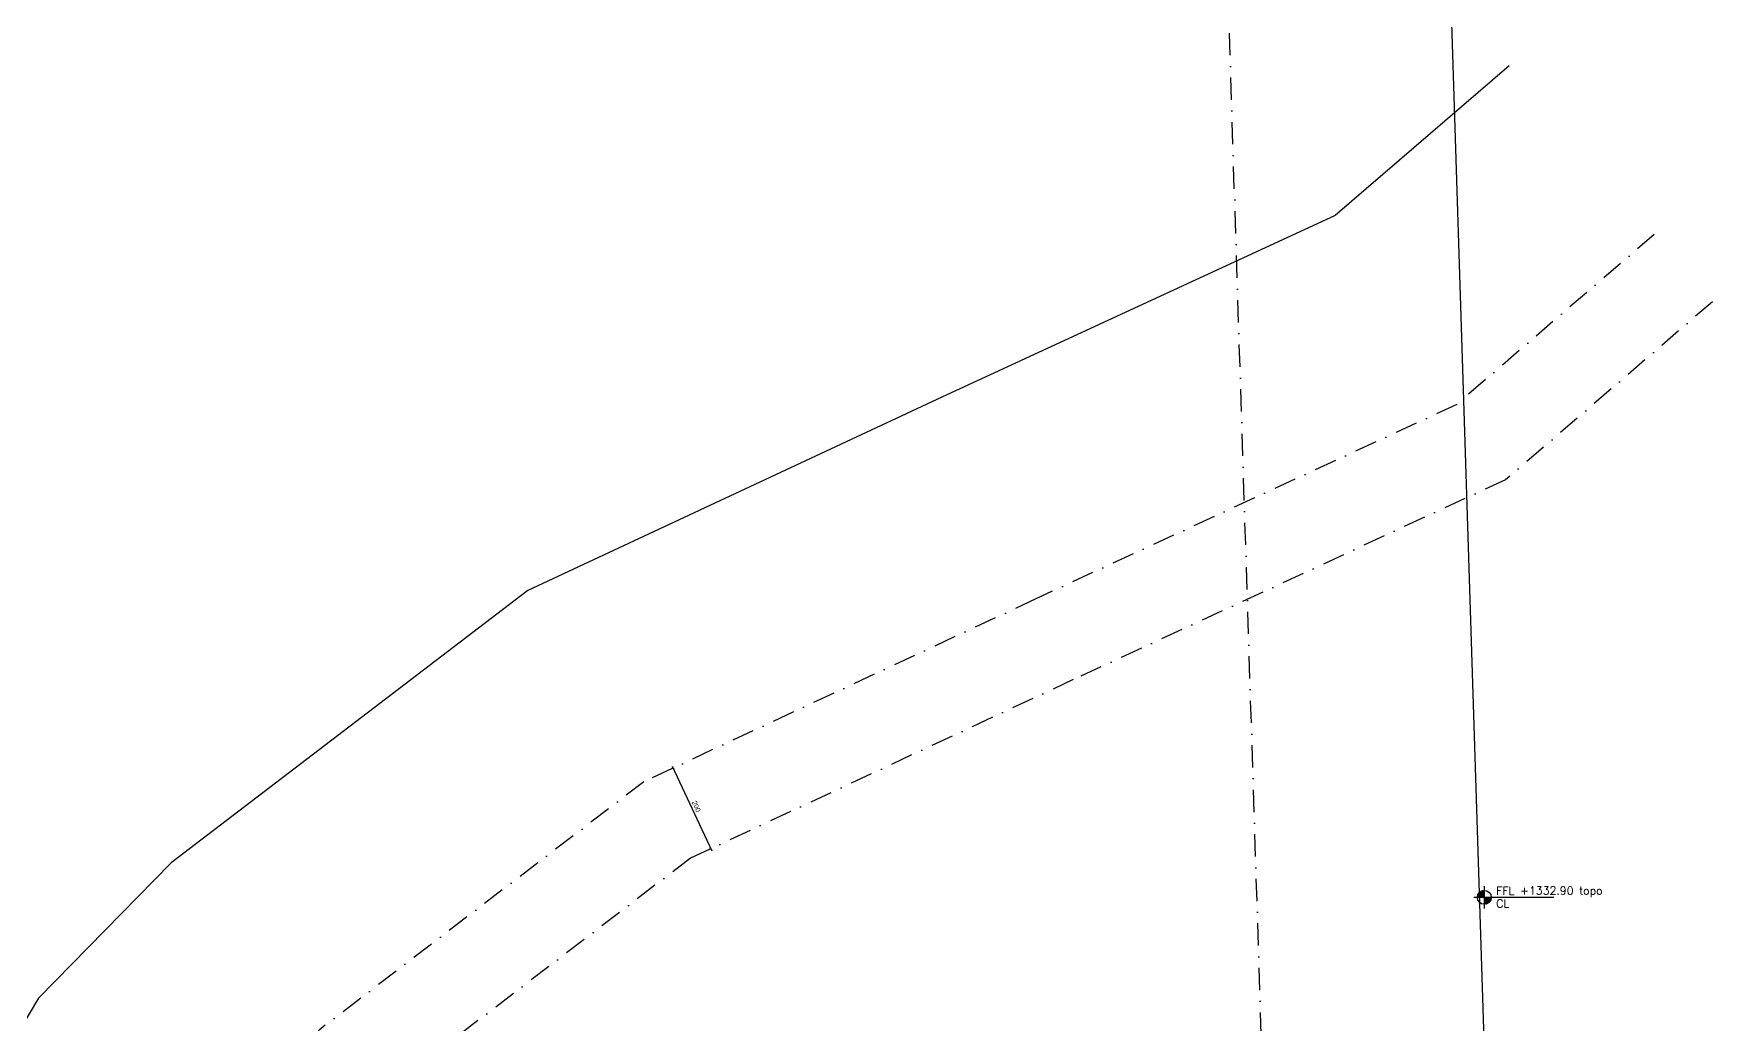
# Model space of a CAD drawing. Header units: centimetres. Extents: x 96271 to 179142, y 9855 to 112216.
# Drawn here: x 137754 to 141524, y 52677 to 54904 of the extents above; entities that cross this region are included whole.
import ezdxf

# ---------------------------------------------------------------- set-up
doc = ezdxf.new("R2010")
doc.units = ezdxf.units.CM
doc.header["$LTSCALE"] = 100
doc.header["$MEASUREMENT"] = 0
doc.header["$PDSIZE"] = 0.2
doc.linetypes.add('DASHDOT', pattern=[1, 0.5, -0.25, 0, -0.25])
doc.layers.get('0').update_dxf_attribs({"linetype": 'CONTINUOUS'})
doc.layers.get('DEFPOINTS').update_dxf_attribs({"linetype": 'CONTINUOUS'})
for name, color, linetype in [('A-Dim', 2, 'CONTINUOUS'), ('A-Otln-Lot Limit', 4, 'CONTINUOUS'), ('A-Setback', 3, 'DASHDOT'), ('plan-elevation level', 7, 'CONTINUOUS')]:
    doc.layers.add(name, color=color, linetype=linetype)
doc.styles.add('ROMAND', font='romand.shx', dxfattribs={"height": 10})
doc.styles.get("Standard").update_dxf_attribs({"font": 'arial.ttf'})
doc.dimstyles.new('1-50', dxfattribs={"dimtxt": 11.25, "dimasz": 5, "dimexe": 5, "dimexo": 5, "dimgap": 5, "dimtad": 1, "dimdec": 1, "dimrnd": 0.5, "dimzin": 12, "dimdsep": 46, "dimtxsty": 'Standard', "dimblk": 'ARCHTICK', "dimcen": 0.09, "dimdle": 5, "dimadec": 0, "dimazin": 3, "dimtfac": 1, "dimtdec": 1, "dimtix": 1, "dimtofl": 0, "dimtmove": 1, "dimatfit": 3, "dimfxl": 5, "dimtolj": 1, "dimtzin": 0, "dimarcsym": 0})
pattern_1 = [(90, (894916.29, -703049.082), (14.2875, 7.14375), [0, -14.2875])]

# ---------------------------------------------------------------- blocks, each defined once
blk = doc.blocks.new('CL-FFL-PLAN')
at = {"layer": 'plan-elevation level'}
h = blk.add_hatch(dxfattribs=at)
h.set_pattern_fill('DOTS', color=232, scale=9, angle=90, style=0)
h.set_pattern_definition(pattern_1)
h.paths.add_polyline_path([(-1229, 207), (-1229, 50), (-1385, 50, -0.414214)])
h = blk.add_hatch(dxfattribs=at)
h.set_pattern_fill('DOTS', color=232, scale=9, angle=90, style=0)
h.set_pattern_definition(pattern_1)
h.paths.add_polyline_path([(-1229, 50), (-1072, 50, -0.414214), (-1229, -106)])
at = {"layer": 'plan-elevation level', "color": 7, "ltscale": 111}
for p, q in [((337, 50), (-1463, 50)), ((-1229, 301), (-1229, -200))]:
    blk.add_line(p, q, dxfattribs=at)
blk.add_circle((-1229, 50), 156, dxfattribs=at)
at = {"layer": 'plan-elevation level', "color": 111, "ltscale": 111, "style": 'ROMAND'}
for s, p in [('CL', (-960, -180)), ('FFL', (-960, 110))]:
    blk.add_text(s, height=180, dxfattribs=at).set_placement(p)
for tag, p in [('FFL', (-424, 113)), ('CL', (-417, -180))]:
    blk.add_attdef(tag, p, '', height=180, dxfattribs=at)
blk = doc.blocks.new('_ArchTick')
at = {"color": 0, "linetype": 'ByBlock', "const_width": 0.15}
blk.add_lwpolyline([(-0.5, -0.5), (0.5, 0.5)], dxfattribs=at)
blk = doc.blocks.new('*D909')
at = {"layer": 'A-Dim', "color": 0, "lineweight": -2, "transparency": 16777216}
blk.add_line((139188.1, 53257.6), (139277, 53067.3), dxfattribs=at)
at = {"layer": 'DEFPOINTS', "color": 0, "transparency": 16777216}
for p in [(139190.2, 53253.1), (139274.8, 53071.9), (139274.8, 53071.9)]:
    blk.add_point(p, dxfattribs=at)
at = {"layer": 'A-Dim', "color": 0, "lineweight": -2, "transparency": 16777216, "xscale": 5, "yscale": 5, "zscale": 5}
for p, rotation in [((139190.2, 53253.1), 115.0284238171862), ((139274.8, 53071.9), 295.0284238171862)]:
    blk.add_blockref('_ArchTick', p, dxfattribs=dict(at, rotation=rotation))
at = {"layer": 'A-Dim', "color": 0, "transparency": 16777216, "insert": (139242.3, 53167), "char_height": 11.25, "attachment_point": 5, "rotation": 295.0284}
blk.add_mtext('\\A1;200', dxfattribs=at)

msp = doc.modelspace()

# ---------------------------------------------------------------- linework, layer by layer
at = {"layer": 'A-Otln-Lot Limit'}
for points in [[(136965.712, 50479.123), (137206.535, 50394.564), (137669.865, 50351.712), (139880.741, 50855.19), (141068.865, 50851.94), (140904.471, 56012.018), (140151.894, 56776.773), (140222.083, 57217.518), (139747.22, 57140.456), (139010.375, 57171.007), (138361.687, 57204.5), (137783.533, 57219.682), (137242.113, 56719.747), (137087.264, 56618.541), (136965.712, 50479.08)], [(141067.674, 54831.553), (140676.875, 54495.062), (139793.77, 54086.69), (138863.934, 53652.538), (138063.055, 53039.951), (137764.679, 52736.25), (137507.537, 52304.572), (137168.607, 51639.559)]]:
    msp.add_lwpolyline(points, dxfattribs=at)
at = {"layer": 'A-Setback'}
msp.add_lwpolyline([(140559.009, 51153.336), (140410.95, 55800.674), (139618.405, 56606.045), (139624.608, 56644.996), (138745.22, 56680.475), (137970.463, 56711.734), (137582.107, 56353.135), (137469.619, 50671.512), (137649.878, 50654.841), (139847.419, 51155.283)], close=True, dxfattribs=at)
for points in [[(141393.919, 54452.654), (140950.164, 54070.567), (140004.469, 53633.251), (139124.62, 53222.439), (138394.927, 52664.302), (138104.345, 52368.535), (137928.014, 52072.517), (137638.607, 51504.673)], [(141524.417, 54301.094), (141059.48, 53900.768), (140088.748, 53451.875), (139228.894, 53050.399), (138527.676, 52514.042), (138263.864, 52245.523), (138103.213, 51975.827), (137816.799, 51413.856)]]:
    msp.add_lwpolyline(points, dxfattribs=at)

# ---------------------------------------------------------------- block references
at = {"layer": 'plan-elevation level'}
ref = msp.add_blockref('CL-FFL-PLAN', (141134.701, 52957.533), dxfattribs=dict(at, xscale=0.09982510700227937, yscale=0.09982510700227937, zscale=0.09982510700227937))
ref.add_attrib('FFL', '+1332.90 topo', (141092.379, 52968.766), dxfattribs={"layer": '0', "color": 111, "ltscale": 111, "height": 17.96852, "style": 'ROMAND'})

# ---------------------------------------------------------------- dimensions: what is measured, and where the dimension line sits
at = {"layer": 'A-Dim'}
dim = msp.add_aligned_dim(p1=(139190.236, 53253.076), p2=(139274.85, 53071.856), distance=0, dimstyle='1-50', override={"dimse1": 1, "dimse2": 1}, dxfattribs=at)
dim.commit()
dim.dimension.update_dxf_attribs({"geometry": '*D909', "text_midpoint": (139242.278, 53167.011)})

doc.saveas('drawing.dxf')
